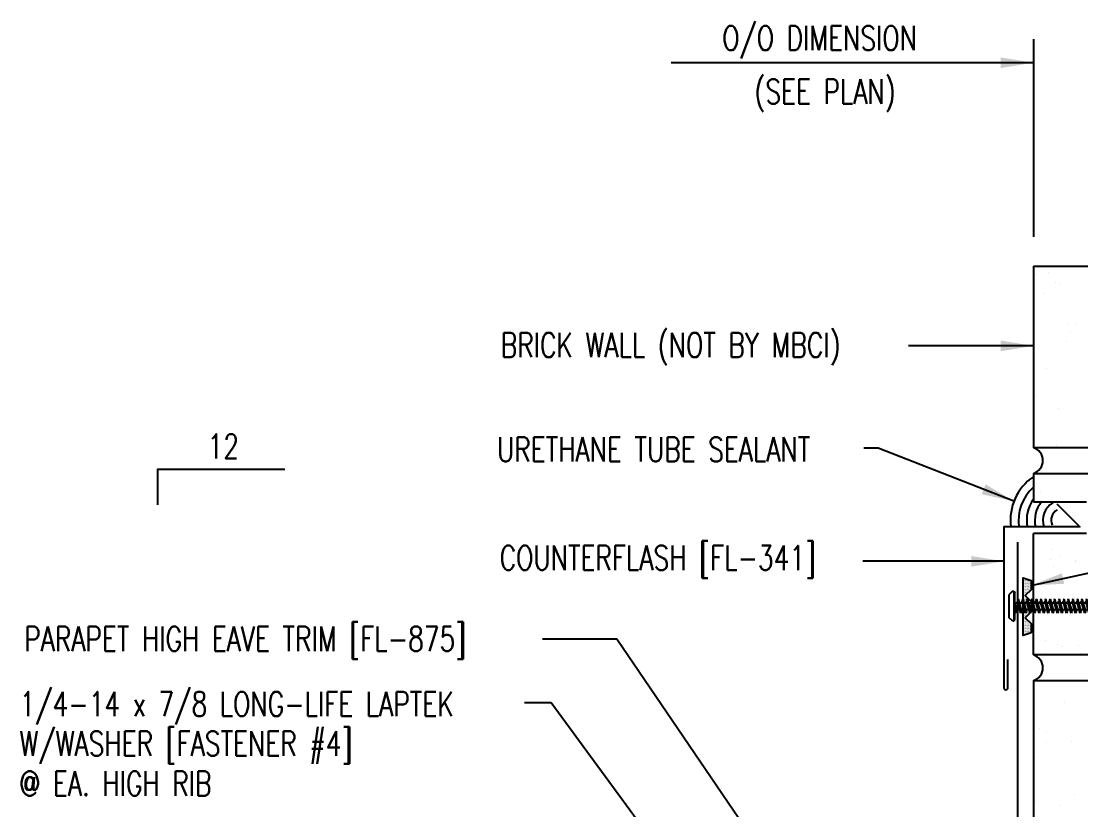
# Model space of a CAD drawing. Extents: x 16.8 to 45.3, y 15 to 40.6.
# Drawn here: x 17.95 to 34.22, y 28.48 to 40.58 of the extents above; entities that cross this region are included whole.
import ezdxf
from ezdxf.enums import TextEntityAlignment as Align

# ---------------------------------------------------------------- set-up
doc = ezdxf.new("R2010")
doc.units = 0
doc.header["$LTSCALE"] = 4
doc.header["$MEASUREMENT"] = 0
doc.layers.get('0').update_dxf_attribs({"linetype": 'CONTINUOUS'})
for name, color, linetype in [('DIM', 2, 'CONTINUOUS'), ('FASTENER', 9, 'CONTINUOUS'), ('MARK', 1, 'CONTINUOUS'), ('SEALANT', 8, 'CONTINUOUS'), ('TAPE', 9, 'CONTINUOUS'), ('TEXT', 2, 'CONTINUOUS'), ('TRIM', 6, 'CONTINUOUS'), ('WALL', 7, 'CONTINUOUS')]:
    doc.layers.add(name, color=color, linetype=linetype)
doc.styles.add('TEXT', font='SIMPLEX.shx', dxfattribs={"width": 0.75, "height": 0.375})
doc.styles.add('TEXT1', font='ROMANS.shx', dxfattribs={"width": 0.75, "height": 0.375})
doc.dimstyles.new('DETAIL$7', dxfattribs={"dimscale": 4, "dimtxt": 0.375, "dimasz": 0.125, "dimexe": 0.0625, "dimexo": 0.0625, "dimgap": 0.0625, "dimtad": 1, "dimdec": 4, "dimzin": 3, "dimdsep": 46, "dimlunit": 4, "dimtxsty": 'TEXT', "dimblk": 'ARCHTICK', "dimcen": 0.0625, "dimclrd": 7, "dimclre": 7, "dimclrt": 2, "dimadec": 0, "dimazin": 0, "dimtfac": 0.6, "dimtdec": 4, "dimtmove": 0, "dimatfit": 3, "dimfxl": 0, "dimfrac": 2, "dimtolj": 1, "dimtzin": 0, "dimarcsym": 0})

# ---------------------------------------------------------------- blocks, each defined once
blk = doc.blocks.new('FD-F4')
at = {"layer": 'TEXT', "style": 'TEXT1', "width": 0.75}
for s, p in [('1/4-14 x 7/8 LONG-LIFE LAPTEK', (0.0047, -0.0408)), ('W/WASHER [FASTENER #4]', (0.0047, -0.1926))]:
    blk.add_text(s, height=0.09375, dxfattribs=at).set_placement(p)
blk.add_attdef('(QUANTITY)', (1.4847, -0.1926), '', height=0.0938, dxfattribs=at)
blk = doc.blocks.new('_ArchTick')
at = {"color": 0, "const_width": 0.15}
blk.add_lwpolyline([(-0.5, -0.5), (0.5, 0.5)], dxfattribs=at)
blk = doc.blocks.new('slopl1')
at = {"layer": 'MARK', "color": 6}
blk.add_lwpolyline([(0, 0), (0, 0.1368), (0.4871, 0.1368)], dxfattribs=at)
at = {"layer": 'MARK', "color": 2, "style": 'TEXT1', "width": 0.75}
blk.add_text('12', height=0.09375, dxfattribs=at).set_placement((0.1909, 0.1779))
blk.add_attdef('SLOPL1', text='', height=0.0938, dxfattribs=at).set_placement((-0.0549, 0.0243), align=Align.RIGHT)
blk = doc.blocks.new('*X8')
at = {"color": 0}
for p, q in [((-0.434, 0.135), (-0.434, 0.135)), ((-0.434, 0.123), (-0.434, 0.123)), ((-0.422, 0.141), (-0.422, 0.141)), ((-0.422, 0.129), (-0.422, 0.129)), ((-0.422, 0.117), (-0.422, 0.117)), ((-0.422, 0.105), (-0.422, 0.105)), ((-0.422, 0.094), (-0.422, 0.094)), ((-0.422, 0.082), (-0.422, 0.082)), ((-0.41, 0.135), (-0.41, 0.135)), ((-0.41, 0.123), (-0.41, 0.123)), ((-0.41, 0.111), (-0.41, 0.111)), ((-0.41, 0.1), (-0.41, 0.1)), ((-0.41, 0.088), (-0.41, 0.088)), ((-0.41, 0.076), (-0.41, 0.076)), ((-0.41, 0.064), (-0.41, 0.064)), ((-0.41, 0.053), (-0.41, 0.053)), ((-0.41, 0.041), (-0.41, 0.041)), ((-0.398, 0.141), (-0.398, 0.141)), ((-0.398, 0.129), (-0.398, 0.129)), ((-0.398, 0.117), (-0.398, 0.117)), ((-0.398, 0.105), (-0.398, 0.105)), ((-0.398, 0.094), (-0.398, 0.094)), ((-0.398, 0.082), (-0.398, 0.082)), ((-0.398, 0.07), (-0.398, 0.07)), ((-0.398, 0.059), (-0.398, 0.059)), ((-0.398, 0.047), (-0.398, 0.047)), ((-0.398, 0.035), (-0.398, 0.035)), ((-0.398, 0.023), (-0.398, 0.023)), ((-0.387, 0.135), (-0.387, 0.135)), ((-0.387, 0.123), (-0.387, 0.123)), ((-0.387, 0.111), (-0.387, 0.111)), ((-0.387, 0.1), (-0.387, 0.1)), ((-0.387, 0.088), (-0.387, 0.088)), ((-0.387, 0.076), (-0.387, 0.076)), ((-0.387, 0.064), (-0.387, 0.064)), ((-0.387, 0.053), (-0.387, 0.053)), ((-0.387, 0.041), (-0.387, 0.041)), ((-0.387, 0.029), (-0.387, 0.029)), ((-0.375, 0.141), (-0.375, 0.141)), ((-0.375, 0.129), (-0.375, 0.129)), ((-0.375, 0.117), (-0.375, 0.117)), ((-0.375, 0.105), (-0.375, 0.105)), ((-0.375, 0.094), (-0.375, 0.094)), ((-0.375, 0.082), (-0.375, 0.082)), ((-0.375, 0.07), (-0.375, 0.07)), ((-0.375, 0.059), (-0.375, 0.059)), ((-0.375, 0.047), (-0.375, 0.047)), ((-0.375, 0.035), (-0.375, 0.035)), ((-0.375, 0.023), (-0.375, 0.023)), ((-0.363, 0.135), (-0.363, 0.135)), ((-0.363, 0.123), (-0.363, 0.123)), ((-0.363, 0.111), (-0.363, 0.111)), ((-0.363, 0.1), (-0.363, 0.1)), ((-0.363, 0.088), (-0.363, 0.088)), ((-0.363, 0.076), (-0.363, 0.076)), ((-0.363, 0.064), (-0.363, 0.064)), ((-0.363, 0.053), (-0.363, 0.053)), ((-0.363, 0.041), (-0.363, 0.041)), ((-0.363, 0.029), (-0.363, 0.029)), ((-0.352, 0.141), (-0.352, 0.141)), ((-0.352, 0.129), (-0.352, 0.129)), ((-0.352, 0.117), (-0.352, 0.117)), ((-0.352, 0.105), (-0.352, 0.105)), ((-0.352, 0.094), (-0.352, 0.094)), ((-0.352, 0.082), (-0.352, 0.082)), ((-0.352, 0.07), (-0.352, 0.07)), ((-0.352, 0.059), (-0.352, 0.059)), ((-0.352, 0.047), (-0.352, 0.047)), ((-0.352, 0.035), (-0.352, 0.035)), ((-0.352, 0.023), (-0.352, 0.023)), ((-0.34, 0.135), (-0.34, 0.135)), ((-0.34, 0.123), (-0.34, 0.123)), ((-0.34, 0.111), (-0.34, 0.111)), ((-0.34, 0.1), (-0.34, 0.1)), ((-0.34, 0.088), (-0.34, 0.088)), ((-0.34, 0.076), (-0.34, 0.076)), ((-0.34, 0.064), (-0.34, 0.064)), ((-0.34, 0.053), (-0.34, 0.053)), ((-0.34, 0.041), (-0.34, 0.041)), ((-0.34, 0.029), (-0.34, 0.029)), ((-0.328, 0.141), (-0.328, 0.141)), ((-0.328, 0.129), (-0.328, 0.129)), ((-0.328, 0.117), (-0.328, 0.117)), ((-0.328, 0.105), (-0.328, 0.105)), ((-0.328, 0.094), (-0.328, 0.094)), ((-0.328, 0.082), (-0.328, 0.082)), ((-0.328, 0.07), (-0.328, 0.07)), ((-0.328, 0.059), (-0.328, 0.059)), ((-0.328, 0.047), (-0.328, 0.047)), ((-0.328, 0.035), (-0.328, 0.035)), ((-0.328, 0.023), (-0.328, 0.023)), ((-0.316, 0.135), (-0.316, 0.135)), ((-0.316, 0.123), (-0.316, 0.123)), ((-0.316, 0.111), (-0.316, 0.111)), ((-0.316, 0.1), (-0.316, 0.1)), ((-0.316, 0.088), (-0.316, 0.088)), ((-0.316, 0.076), (-0.316, 0.076)), ((-0.316, 0.064), (-0.316, 0.064)), ((-0.316, 0.053), (-0.316, 0.053)), ((-0.316, 0.041), (-0.316, 0.041)), ((-0.316, 0.029), (-0.316, 0.029)), ((-0.305, 0.141), (-0.305, 0.141)), ((-0.305, 0.129), (-0.305, 0.129)), ((-0.305, 0.117), (-0.305, 0.117)), ((-0.305, 0.105), (-0.305, 0.105)), ((-0.305, 0.094), (-0.305, 0.094)), ((-0.305, 0.082), (-0.305, 0.082)), ((-0.305, 0.07), (-0.305, 0.07)), ((-0.305, 0.059), (-0.305, 0.059)), ((-0.305, 0.047), (-0.305, 0.047)), ((-0.305, 0.035), (-0.305, 0.035)), ((-0.305, 0.023), (-0.305, 0.023)), ((-0.293, 0.135), (-0.293, 0.135)), ((-0.293, 0.123), (-0.293, 0.123)), ((-0.293, 0.111), (-0.293, 0.111)), ((-0.293, 0.1), (-0.293, 0.1)), ((-0.293, 0.088), (-0.293, 0.088)), ((-0.293, 0.076), (-0.293, 0.076)), ((-0.293, 0.064), (-0.293, 0.064)), ((-0.293, 0.053), (-0.293, 0.053)), ((-0.293, 0.041), (-0.293, 0.041)), ((-0.293, 0.029), (-0.293, 0.029)), ((-0.281, 0.141), (-0.281, 0.141)), ((-0.281, 0.129), (-0.281, 0.129)), ((-0.281, 0.117), (-0.281, 0.117)), ((-0.281, 0.105), (-0.281, 0.105)), ((-0.281, 0.094), (-0.281, 0.094)), ((-0.281, 0.082), (-0.281, 0.082)), ((-0.281, 0.07), (-0.281, 0.07)), ((-0.281, 0.059), (-0.281, 0.059)), ((-0.281, 0.047), (-0.281, 0.047)), ((-0.281, 0.035), (-0.281, 0.035)), ((-0.281, 0.023), (-0.281, 0.023)), ((-0.27, 0.135), (-0.27, 0.135)), ((-0.27, 0.123), (-0.27, 0.123)), ((-0.27, 0.111), (-0.27, 0.111)), ((-0.27, 0.1), (-0.27, 0.1)), ((-0.27, 0.088), (-0.27, 0.088)), ((-0.27, 0.076), (-0.27, 0.076)), ((-0.27, 0.064), (-0.27, 0.064)), ((-0.27, 0.053), (-0.27, 0.053)), ((-0.27, 0.041), (-0.27, 0.041)), ((-0.27, 0.029), (-0.27, 0.029)), ((-0.258, 0.141), (-0.258, 0.141)), ((-0.258, 0.129), (-0.258, 0.129)), ((-0.258, 0.117), (-0.258, 0.117)), ((-0.258, 0.105), (-0.258, 0.105)), ((-0.258, 0.094), (-0.258, 0.094)), ((-0.258, 0.082), (-0.258, 0.082)), ((-0.258, 0.07), (-0.258, 0.07)), ((-0.258, 0.059), (-0.258, 0.059)), ((-0.258, 0.047), (-0.258, 0.047)), ((-0.258, 0.035), (-0.258, 0.035)), ((-0.258, 0.023), (-0.258, 0.023)), ((-0.246, 0.135), (-0.246, 0.135)), ((-0.246, 0.123), (-0.246, 0.123)), ((-0.246, 0.111), (-0.246, 0.111)), ((-0.246, 0.1), (-0.246, 0.1)), ((-0.246, 0.088), (-0.246, 0.088)), ((-0.246, 0.076), (-0.246, 0.076)), ((-0.246, 0.064), (-0.246, 0.064)), ((-0.246, 0.053), (-0.246, 0.053)), ((-0.246, 0.041), (-0.246, 0.041)), ((-0.234, 0.141), (-0.234, 0.141)), ((-0.234, 0.129), (-0.234, 0.129)), ((-0.234, 0.117), (-0.234, 0.117)), ((-0.234, 0.105), (-0.234, 0.105)), ((-0.234, 0.094), (-0.234, 0.094)), ((-0.234, 0.082), (-0.234, 0.082)), ((-0.234, 0.07), (-0.234, 0.07)), ((-0.234, 0.059), (-0.234, 0.059)), ((-0.234, 0.047), (-0.234, 0.047)), ((-0.223, 0.135), (-0.223, 0.135)), ((-0.223, 0.123), (-0.223, 0.123)), ((-0.223, 0.111), (-0.223, 0.111)), ((-0.223, 0.1), (-0.223, 0.1)), ((-0.223, 0.088), (-0.223, 0.088)), ((-0.223, 0.076), (-0.223, 0.076)), ((-0.223, 0.064), (-0.223, 0.064)), ((-0.211, 0.141), (-0.211, 0.141)), ((-0.211, 0.129), (-0.211, 0.129)), ((-0.211, 0.117), (-0.211, 0.117)), ((-0.211, 0.105), (-0.211, 0.105)), ((-0.211, 0.094), (-0.211, 0.094)), ((-0.211, 0.082), (-0.211, 0.082)), ((-0.211, 0.07), (-0.211, 0.07)), ((-0.199, 0.135), (-0.199, 0.135)), ((-0.199, 0.123), (-0.199, 0.123)), ((-0.199, 0.111), (-0.199, 0.111)), ((-0.199, 0.1), (-0.199, 0.1)), ((-0.199, 0.088), (-0.199, 0.088)), ((-0.188, 0.141), (-0.188, 0.141)), ((-0.188, 0.129), (-0.188, 0.129)), ((-0.188, 0.117), (-0.188, 0.117)), ((-0.188, 0.105), (-0.188, 0.105)), ((-0.188, 0.094), (-0.188, 0.094)), ((-0.176, 0.135), (-0.176, 0.135)), ((-0.176, 0.123), (-0.176, 0.123)), ((-0.176, 0.111), (-0.176, 0.111)), ((-0.164, 0.141), (-0.164, 0.141)), ((-0.164, 0.129), (-0.164, 0.129)), ((-0.164, 0.117), (-0.164, 0.117)), ((-0.164, 0.105), (-0.164, 0.105)), ((-0.152, 0.135), (-0.152, 0.135)), ((-0.152, 0.123), (-0.152, 0.123)), ((-0.152, 0.111), (-0.152, 0.111)), ((-0.152, 0.1), (-0.152, 0.1)), ((-0.141, 0.141), (-0.141, 0.141)), ((-0.141, 0.129), (-0.141, 0.129)), ((-0.141, 0.117), (-0.141, 0.117)), ((-0.141, 0.105), (-0.141, 0.105)), ((-0.141, 0.094), (-0.141, 0.094)), ((-0.141, 0.082), (-0.141, 0.082)), ((-0.129, 0.135), (-0.129, 0.135)), ((-0.129, 0.123), (-0.129, 0.123)), ((-0.129, 0.111), (-0.129, 0.111)), ((-0.129, 0.1), (-0.129, 0.1)), ((-0.129, 0.088), (-0.129, 0.088)), ((-0.129, 0.076), (-0.129, 0.076)), ((-0.117, 0.141), (-0.117, 0.141)), ((-0.117, 0.129), (-0.117, 0.129)), ((-0.117, 0.117), (-0.117, 0.117)), ((-0.117, 0.105), (-0.117, 0.105)), ((-0.117, 0.094), (-0.117, 0.094)), ((-0.117, 0.082), (-0.117, 0.082)), ((-0.117, 0.07), (-0.117, 0.07)), ((-0.117, 0.059), (-0.117, 0.059)), ((-0.105, 0.135), (-0.105, 0.135)), ((-0.105, 0.123), (-0.105, 0.123)), ((-0.105, 0.111), (-0.105, 0.111)), ((-0.105, 0.1), (-0.105, 0.1)), ((-0.105, 0.088), (-0.105, 0.088)), ((-0.105, 0.076), (-0.105, 0.076)), ((-0.105, 0.064), (-0.105, 0.064)), ((-0.105, 0.053), (-0.105, 0.053)), ((-0.094, 0.141), (-0.094, 0.141)), ((-0.094, 0.129), (-0.094, 0.129)), ((-0.094, 0.117), (-0.094, 0.117)), ((-0.094, 0.105), (-0.094, 0.105)), ((-0.094, 0.094), (-0.094, 0.094)), ((-0.094, 0.082), (-0.094, 0.082)), ((-0.094, 0.07), (-0.094, 0.07)), ((-0.094, 0.059), (-0.094, 0.059)), ((-0.094, 0.047), (-0.094, 0.047)), ((-0.094, 0.035), (-0.094, 0.035)), ((-0.082, 0.135), (-0.082, 0.135)), ((-0.082, 0.123), (-0.082, 0.123)), ((-0.082, 0.111), (-0.082, 0.111)), ((-0.082, 0.1), (-0.082, 0.1)), ((-0.082, 0.088), (-0.082, 0.088)), ((-0.082, 0.076), (-0.082, 0.076)), ((-0.082, 0.064), (-0.082, 0.064)), ((-0.082, 0.053), (-0.082, 0.053)), ((-0.082, 0.041), (-0.082, 0.041)), ((-0.082, 0.029), (-0.082, 0.029)), ((-0.07, 0.141), (-0.07, 0.141)), ((-0.07, 0.129), (-0.07, 0.129)), ((-0.07, 0.117), (-0.07, 0.117)), ((-0.07, 0.105), (-0.07, 0.105)), ((-0.07, 0.094), (-0.07, 0.094)), ((-0.07, 0.082), (-0.07, 0.082)), ((-0.07, 0.07), (-0.07, 0.07)), ((-0.07, 0.059), (-0.07, 0.059)), ((-0.07, 0.047), (-0.07, 0.047)), ((-0.07, 0.035), (-0.07, 0.035)), ((-0.07, 0.023), (-0.07, 0.023)), ((-0.059, 0.135), (-0.059, 0.135)), ((-0.059, 0.123), (-0.059, 0.123)), ((-0.059, 0.111), (-0.059, 0.111)), ((-0.059, 0.1), (-0.059, 0.1)), ((-0.059, 0.088), (-0.059, 0.088)), ((-0.059, 0.076), (-0.059, 0.076)), ((-0.059, 0.064), (-0.059, 0.064)), ((-0.059, 0.053), (-0.059, 0.053)), ((-0.059, 0.041), (-0.059, 0.041)), ((-0.059, 0.029), (-0.059, 0.029)), ((-0.047, 0.141), (-0.047, 0.141)), ((-0.047, 0.129), (-0.047, 0.129)), ((-0.047, 0.117), (-0.047, 0.117)), ((-0.047, 0.105), (-0.047, 0.105)), ((-0.047, 0.094), (-0.047, 0.094)), ((-0.047, 0.082), (-0.047, 0.082)), ((-0.047, 0.07), (-0.047, 0.07)), ((-0.047, 0.059), (-0.047, 0.059)), ((-0.047, 0.047), (-0.047, 0.047)), ((-0.047, 0.035), (-0.047, 0.035)), ((-0.047, 0.023), (-0.047, 0.023)), ((-0.035, 0.135), (-0.035, 0.135)), ((-0.035, 0.123), (-0.035, 0.123)), ((-0.035, 0.111), (-0.035, 0.111)), ((-0.035, 0.1), (-0.035, 0.1)), ((-0.035, 0.088), (-0.035, 0.088)), ((-0.035, 0.076), (-0.035, 0.076)), ((-0.035, 0.064), (-0.035, 0.064)), ((-0.035, 0.053), (-0.035, 0.053)), ((-0.035, 0.041), (-0.035, 0.041)), ((-0.035, 0.029), (-0.035, 0.029)), ((-0.023, 0.141), (-0.023, 0.141)), ((-0.023, 0.129), (-0.023, 0.129)), ((-0.023, 0.117), (-0.023, 0.117)), ((-0.023, 0.105), (-0.023, 0.105)), ((-0.023, 0.094), (-0.023, 0.094)), ((-0.023, 0.082), (-0.023, 0.082)), ((-0.023, 0.07), (-0.023, 0.07)), ((-0.023, 0.059), (-0.023, 0.059)), ((-0.023, 0.047), (-0.023, 0.047)), ((-0.023, 0.035), (-0.023, 0.035)), ((-0.023, 0.023), (-0.023, 0.023)), ((-0.012, 0.135), (-0.012, 0.135)), ((-0.012, 0.123), (-0.012, 0.123)), ((-0.012, 0.111), (-0.012, 0.111)), ((-0.012, 0.1), (-0.012, 0.1)), ((-0.012, 0.088), (-0.012, 0.088)), ((-0.012, 0.076), (-0.012, 0.076)), ((-0.012, 0.064), (-0.012, 0.064)), ((-0.012, 0.053), (-0.012, 0.053)), ((-0.012, 0.041), (-0.012, 0.041)), ((-0.012, 0.029), (-0.012, 0.029)), ((0, 0.141), (0, 0.141)), ((0, 0.129), (0, 0.129)), ((0, 0.117), (0, 0.117)), ((0, 0.105), (0, 0.105)), ((0, 0.094), (0, 0.094)), ((0, 0.082), (0, 0.082)), ((0, 0.07), (0, 0.07)), ((0, 0.059), (0, 0.059)), ((0, 0.047), (0, 0.047)), ((0, 0.035), (0, 0.035)), ((0, 0.023), (0, 0.023)), ((0.012, 0.135), (0.012, 0.135)), ((0.012, 0.123), (0.012, 0.123)), ((0.012, 0.111), (0.012, 0.111)), ((0.012, 0.1), (0.012, 0.1)), ((0.012, 0.088), (0.012, 0.088)), ((0.012, 0.076), (0.012, 0.076)), ((0.012, 0.064), (0.012, 0.064)), ((0.012, 0.053), (0.012, 0.053)), ((0.012, 0.041), (0.012, 0.041)), ((0.012, 0.029), (0.012, 0.029)), ((0.023, 0.141), (0.023, 0.141)), ((0.023, 0.129), (0.023, 0.129)), ((0.023, 0.117), (0.023, 0.117)), ((0.023, 0.105), (0.023, 0.105)), ((0.023, 0.094), (0.023, 0.094)), ((0.023, 0.082), (0.023, 0.082)), ((0.023, 0.07), (0.023, 0.07)), ((0.023, 0.059), (0.023, 0.059)), ((0.023, 0.047), (0.023, 0.047)), ((0.023, 0.035), (0.023, 0.035)), ((0.023, 0.023), (0.023, 0.023)), ((0.035, 0.135), (0.035, 0.135)), ((0.035, 0.123), (0.035, 0.123)), ((0.035, 0.111), (0.035, 0.111)), ((0.035, 0.1), (0.035, 0.1)), ((0.035, 0.088), (0.035, 0.088)), ((0.035, 0.076), (0.035, 0.076)), ((0.035, 0.064), (0.035, 0.064)), ((0.035, 0.053), (0.035, 0.053)), ((0.035, 0.041), (0.035, 0.041)), ((0.035, 0.029), (0.035, 0.029)), ((0.047, 0.141), (0.047, 0.141)), ((0.047, 0.129), (0.047, 0.129)), ((0.047, 0.117), (0.047, 0.117)), ((0.047, 0.105), (0.047, 0.105)), ((0.047, 0.094), (0.047, 0.094)), ((0.047, 0.082), (0.047, 0.082)), ((0.047, 0.07), (0.047, 0.07)), ((0.047, 0.059), (0.047, 0.059)), ((0.047, 0.047), (0.047, 0.047)), ((0.047, 0.035), (0.047, 0.035)), ((0.047, 0.023), (0.047, 0.023)), ((0.059, 0.135), (0.059, 0.135)), ((0.059, 0.123), (0.059, 0.123)), ((0.059, 0.111), (0.059, 0.111)), ((0.059, 0.1), (0.059, 0.1)), ((0.059, 0.088), (0.059, 0.088)), ((0.059, 0.076), (0.059, 0.076)), ((0.059, 0.064), (0.059, 0.064)), ((0.059, 0.053), (0.059, 0.053)), ((0.059, 0.041), (0.059, 0.041)), ((0.059, 0.029), (0.059, 0.029)), ((0.07, 0.141), (0.07, 0.141)), ((0.07, 0.129), (0.07, 0.129)), ((0.07, 0.117), (0.07, 0.117)), ((0.07, 0.105), (0.07, 0.105)), ((0.07, 0.094), (0.07, 0.094)), ((0.07, 0.082), (0.07, 0.082)), ((0.07, 0.07), (0.07, 0.07)), ((0.07, 0.059), (0.07, 0.059)), ((0.07, 0.047), (0.07, 0.047)), ((0.07, 0.035), (0.07, 0.035)), ((0.07, 0.023), (0.07, 0.023)), ((0.082, 0.135), (0.082, 0.135)), ((0.082, 0.123), (0.082, 0.123)), ((0.082, 0.111), (0.082, 0.111)), ((0.082, 0.1), (0.082, 0.1)), ((0.082, 0.088), (0.082, 0.088)), ((0.082, 0.076), (0.082, 0.076)), ((0.082, 0.064), (0.082, 0.064)), ((0.082, 0.053), (0.082, 0.053)), ((0.082, 0.041), (0.082, 0.041)), ((0.082, 0.029), (0.082, 0.029)), ((0.094, 0.141), (0.094, 0.141)), ((0.094, 0.129), (0.094, 0.129)), ((0.094, 0.117), (0.094, 0.117)), ((0.094, 0.105), (0.094, 0.105)), ((0.094, 0.094), (0.094, 0.094)), ((0.094, 0.082), (0.094, 0.082)), ((0.094, 0.07), (0.094, 0.07)), ((0.094, 0.059), (0.094, 0.059)), ((0.094, 0.047), (0.094, 0.047)), ((0.094, 0.035), (0.094, 0.035)), ((0.105, 0.135), (0.105, 0.135)), ((0.105, 0.123), (0.105, 0.123)), ((0.105, 0.111), (0.105, 0.111)), ((0.105, 0.1), (0.105, 0.1)), ((0.105, 0.088), (0.105, 0.088)), ((0.105, 0.076), (0.105, 0.076)), ((0.105, 0.064), (0.105, 0.064)), ((0.105, 0.053), (0.105, 0.053)), ((0.117, 0.141), (0.117, 0.141)), ((0.117, 0.129), (0.117, 0.129)), ((0.117, 0.117), (0.117, 0.117)), ((0.117, 0.105), (0.117, 0.105)), ((0.117, 0.094), (0.117, 0.094)), ((0.117, 0.082), (0.117, 0.082)), ((0.117, 0.07), (0.117, 0.07)), ((0.117, 0.059), (0.117, 0.059)), ((0.129, 0.135), (0.129, 0.135)), ((0.129, 0.123), (0.129, 0.123)), ((0.129, 0.111), (0.129, 0.111)), ((0.129, 0.1), (0.129, 0.1)), ((0.129, 0.088), (0.129, 0.088)), ((0.129, 0.076), (0.129, 0.076)), ((0.141, 0.141), (0.141, 0.141)), ((0.141, 0.129), (0.141, 0.129)), ((0.141, 0.117), (0.141, 0.117)), ((0.141, 0.105), (0.141, 0.105)), ((0.141, 0.094), (0.141, 0.094)), ((0.141, 0.082), (0.141, 0.082)), ((0.152, 0.135), (0.152, 0.135)), ((0.152, 0.123), (0.152, 0.123)), ((0.152, 0.111), (0.152, 0.111)), ((0.152, 0.1), (0.152, 0.1)), ((0.164, 0.141), (0.164, 0.141)), ((0.164, 0.129), (0.164, 0.129)), ((0.164, 0.117), (0.164, 0.117)), ((0.164, 0.105), (0.164, 0.105)), ((0.176, 0.135), (0.176, 0.135)), ((0.176, 0.123), (0.176, 0.123)), ((0.176, 0.111), (0.176, 0.111)), ((0.188, 0.141), (0.188, 0.141)), ((0.188, 0.129), (0.188, 0.129)), ((0.188, 0.117), (0.188, 0.117)), ((0.188, 0.105), (0.188, 0.105)), ((0.188, 0.094), (0.188, 0.094)), ((0.199, 0.135), (0.199, 0.135)), ((0.199, 0.123), (0.199, 0.123)), ((0.199, 0.111), (0.199, 0.111)), ((0.199, 0.1), (0.199, 0.1)), ((0.199, 0.088), (0.199, 0.088)), ((0.211, 0.141), (0.211, 0.141)), ((0.211, 0.129), (0.211, 0.129)), ((0.211, 0.117), (0.211, 0.117)), ((0.211, 0.105), (0.211, 0.105)), ((0.211, 0.094), (0.211, 0.094)), ((0.211, 0.082), (0.211, 0.082)), ((0.211, 0.07), (0.211, 0.07)), ((0.223, 0.135), (0.223, 0.135)), ((0.223, 0.123), (0.223, 0.123)), ((0.223, 0.111), (0.223, 0.111)), ((0.223, 0.1), (0.223, 0.1)), ((0.223, 0.088), (0.223, 0.088)), ((0.223, 0.076), (0.223, 0.076)), ((0.223, 0.064), (0.223, 0.064)), ((0.234, 0.141), (0.234, 0.141)), ((0.234, 0.129), (0.234, 0.129)), ((0.234, 0.117), (0.234, 0.117)), ((0.234, 0.105), (0.234, 0.105)), ((0.234, 0.094), (0.234, 0.094)), ((0.234, 0.082), (0.234, 0.082)), ((0.234, 0.07), (0.234, 0.07)), ((0.234, 0.059), (0.234, 0.059)), ((0.234, 0.047), (0.234, 0.047)), ((0.246, 0.135), (0.246, 0.135)), ((0.246, 0.123), (0.246, 0.123)), ((0.246, 0.111), (0.246, 0.111)), ((0.246, 0.1), (0.246, 0.1)), ((0.246, 0.088), (0.246, 0.088)), ((0.246, 0.076), (0.246, 0.076)), ((0.246, 0.064), (0.246, 0.064)), ((0.246, 0.053), (0.246, 0.053)), ((0.246, 0.041), (0.246, 0.041)), ((0.258, 0.141), (0.258, 0.141)), ((0.258, 0.129), (0.258, 0.129)), ((0.258, 0.117), (0.258, 0.117)), ((0.258, 0.105), (0.258, 0.105)), ((0.258, 0.094), (0.258, 0.094)), ((0.258, 0.082), (0.258, 0.082)), ((0.258, 0.07), (0.258, 0.07)), ((0.258, 0.059), (0.258, 0.059)), ((0.258, 0.047), (0.258, 0.047)), ((0.258, 0.035), (0.258, 0.035)), ((0.258, 0.023), (0.258, 0.023)), ((0.27, 0.135), (0.27, 0.135)), ((0.27, 0.123), (0.27, 0.123)), ((0.27, 0.111), (0.27, 0.111)), ((0.27, 0.1), (0.27, 0.1)), ((0.27, 0.088), (0.27, 0.088)), ((0.27, 0.076), (0.27, 0.076)), ((0.27, 0.064), (0.27, 0.064)), ((0.27, 0.053), (0.27, 0.053)), ((0.27, 0.041), (0.27, 0.041)), ((0.27, 0.029), (0.27, 0.029)), ((0.281, 0.141), (0.281, 0.141)), ((0.281, 0.129), (0.281, 0.129)), ((0.281, 0.117), (0.281, 0.117)), ((0.281, 0.105), (0.281, 0.105)), ((0.281, 0.094), (0.281, 0.094)), ((0.281, 0.082), (0.281, 0.082)), ((0.281, 0.07), (0.281, 0.07)), ((0.281, 0.059), (0.281, 0.059)), ((0.281, 0.047), (0.281, 0.047)), ((0.281, 0.035), (0.281, 0.035)), ((0.281, 0.023), (0.281, 0.023)), ((0.293, 0.135), (0.293, 0.135)), ((0.293, 0.123), (0.293, 0.123)), ((0.293, 0.111), (0.293, 0.111)), ((0.293, 0.1), (0.293, 0.1)), ((0.293, 0.088), (0.293, 0.088)), ((0.293, 0.076), (0.293, 0.076)), ((0.293, 0.064), (0.293, 0.064)), ((0.293, 0.053), (0.293, 0.053)), ((0.293, 0.041), (0.293, 0.041)), ((0.293, 0.029), (0.293, 0.029)), ((0.305, 0.141), (0.305, 0.141)), ((0.305, 0.129), (0.305, 0.129)), ((0.305, 0.117), (0.305, 0.117)), ((0.305, 0.105), (0.305, 0.105)), ((0.305, 0.094), (0.305, 0.094)), ((0.305, 0.082), (0.305, 0.082)), ((0.305, 0.07), (0.305, 0.07)), ((0.305, 0.059), (0.305, 0.059)), ((0.305, 0.047), (0.305, 0.047)), ((0.305, 0.035), (0.305, 0.035)), ((0.305, 0.023), (0.305, 0.023)), ((0.316, 0.135), (0.316, 0.135)), ((0.316, 0.123), (0.316, 0.123)), ((0.316, 0.111), (0.316, 0.111)), ((0.316, 0.1), (0.316, 0.1)), ((0.316, 0.088), (0.316, 0.088)), ((0.316, 0.076), (0.316, 0.076)), ((0.316, 0.064), (0.316, 0.064)), ((0.316, 0.053), (0.316, 0.053)), ((0.316, 0.041), (0.316, 0.041)), ((0.316, 0.029), (0.316, 0.029)), ((0.328, 0.141), (0.328, 0.141)), ((0.328, 0.129), (0.328, 0.129)), ((0.328, 0.117), (0.328, 0.117)), ((0.328, 0.105), (0.328, 0.105)), ((0.328, 0.094), (0.328, 0.094)), ((0.328, 0.082), (0.328, 0.082)), ((0.328, 0.07), (0.328, 0.07)), ((0.328, 0.059), (0.328, 0.059)), ((0.328, 0.047), (0.328, 0.047)), ((0.328, 0.035), (0.328, 0.035)), ((0.328, 0.023), (0.328, 0.023)), ((0.34, 0.135), (0.34, 0.135)), ((0.34, 0.123), (0.34, 0.123)), ((0.34, 0.111), (0.34, 0.111)), ((0.34, 0.1), (0.34, 0.1)), ((0.34, 0.088), (0.34, 0.088)), ((0.34, 0.076), (0.34, 0.076)), ((0.34, 0.064), (0.34, 0.064)), ((0.34, 0.053), (0.34, 0.053)), ((0.34, 0.041), (0.34, 0.041)), ((0.34, 0.029), (0.34, 0.029)), ((0.352, 0.141), (0.352, 0.141)), ((0.352, 0.129), (0.352, 0.129)), ((0.352, 0.117), (0.352, 0.117)), ((0.352, 0.105), (0.352, 0.105)), ((0.352, 0.094), (0.352, 0.094)), ((0.352, 0.082), (0.352, 0.082)), ((0.352, 0.07), (0.352, 0.07)), ((0.352, 0.059), (0.352, 0.059)), ((0.352, 0.047), (0.352, 0.047)), ((0.352, 0.035), (0.352, 0.035)), ((0.352, 0.023), (0.352, 0.023)), ((0.363, 0.135), (0.363, 0.135)), ((0.363, 0.123), (0.363, 0.123)), ((0.363, 0.111), (0.363, 0.111)), ((0.363, 0.1), (0.363, 0.1)), ((0.363, 0.088), (0.363, 0.088)), ((0.363, 0.076), (0.363, 0.076)), ((0.363, 0.064), (0.363, 0.064)), ((0.363, 0.053), (0.363, 0.053)), ((0.363, 0.041), (0.363, 0.041)), ((0.363, 0.029), (0.363, 0.029)), ((0.375, 0.141), (0.375, 0.141)), ((0.375, 0.129), (0.375, 0.129)), ((0.375, 0.117), (0.375, 0.117)), ((0.375, 0.105), (0.375, 0.105)), ((0.375, 0.094), (0.375, 0.094)), ((0.375, 0.082), (0.375, 0.082)), ((0.375, 0.07), (0.375, 0.07)), ((0.375, 0.059), (0.375, 0.059)), ((0.375, 0.047), (0.375, 0.047)), ((0.375, 0.035), (0.375, 0.035)), ((0.375, 0.023), (0.375, 0.023)), ((0.387, 0.135), (0.387, 0.135)), ((0.387, 0.123), (0.387, 0.123)), ((0.387, 0.111), (0.387, 0.111)), ((0.387, 0.1), (0.387, 0.1)), ((0.387, 0.088), (0.387, 0.088)), ((0.387, 0.076), (0.387, 0.076)), ((0.387, 0.064), (0.387, 0.064)), ((0.387, 0.053), (0.387, 0.053)), ((0.387, 0.041), (0.387, 0.041)), ((0.387, 0.029), (0.387, 0.029)), ((0.398, 0.141), (0.398, 0.141)), ((0.398, 0.129), (0.398, 0.129)), ((0.398, 0.117), (0.398, 0.117)), ((0.398, 0.105), (0.398, 0.105)), ((0.398, 0.094), (0.398, 0.094)), ((0.398, 0.082), (0.398, 0.082)), ((0.398, 0.07), (0.398, 0.07)), ((0.398, 0.059), (0.398, 0.059)), ((0.398, 0.047), (0.398, 0.047)), ((0.398, 0.035), (0.398, 0.035)), ((0.398, 0.023), (0.398, 0.023)), ((0.41, 0.135), (0.41, 0.135)), ((0.41, 0.123), (0.41, 0.123)), ((0.41, 0.111), (0.41, 0.111)), ((0.41, 0.1), (0.41, 0.1)), ((0.41, 0.088), (0.41, 0.088)), ((0.41, 0.076), (0.41, 0.076)), ((0.41, 0.064), (0.41, 0.064)), ((0.41, 0.053), (0.41, 0.053)), ((0.41, 0.041), (0.41, 0.041)), ((0.422, 0.141), (0.422, 0.141)), ((0.422, 0.129), (0.422, 0.129)), ((0.422, 0.117), (0.422, 0.117)), ((0.422, 0.105), (0.422, 0.105)), ((0.422, 0.094), (0.422, 0.094)), ((0.422, 0.082), (0.422, 0.082)), ((0.434, 0.135), (0.434, 0.135)), ((0.434, 0.123), (0.434, 0.123))]:
    blk.add_line(p, q, dxfattribs=at)
blk = doc.blocks.new('MB_DBTAP')
at = {"layer": 'TAPE', "color": 9}
blk.add_lwpolyline([(-0.403, 0.018), (-0.442, 0.141), (0.442, 0.141), (0.403, 0.018), (0.26, 0.018), (0.17, 0.109), (0.079, 0.018), (0, 0.018), (-0.079, 0.018), (-0.17, 0.109), (-0.26, 0.018)], close=True, dxfattribs=at)
at = {"layer": 'TAPE', "color": 251}
blk.add_blockref('*X8', (0, 0), dxfattribs=at)
blk = doc.blocks.new('A$C7D392131')
at = {"layer": 'WALL'}
for p, q in [((-12.651, 0), (-12.651, -2.715)), ((-12.651, 0), (-12.651, -2.786)), ((-9.026, -2.786), (-12.651, -2.786)), ((-12.651, -3.18), (-9.026, -3.18)), ((-12.651, -3.18), (-12.651, -3.614)), ((-12.651, -3.614), (-11.834, -3.614)), ((-12.651, -5.966), (-12.651, -4.103)), ((-11.834, -4.103), (-12.651, -4.103)), ((-9.026, -5.966), (-12.651, -5.966)), ((-12.651, -6.36), (-9.026, -6.36)), ((-12.651, -6.36), (-12.651, -9.146))]:
    blk.add_line(p, q, dxfattribs=at)
at = {"layer": 'WALL', "linetype": 'Continuous'}
for p, q in [((-12.608, -0.121), (-12.608, -0.121)), ((-12.411, -0.104), (-12.411, -0.104)), ((-12.317, -0.246), (-12.317, -0.246)), ((-12.229, -0.278), (-12.229, -0.278)), ((-12.498, -0.413), (-12.498, -0.413)), ((-12.114, -0.889), (-12.114, -0.889)), ((-11.995, -0.902), (-11.995, -0.902)), ((-12.077, -1.009), (-12.077, -1.009)), ((-12.147, -1.157), (-12.147, -1.157)), ((-12.447, -1.577), (-12.447, -1.577)), ((-12.601, -2.007), (-12.601, -2.007)), ((-12.272, -2.188), (-12.272, -2.188)), ((-12.302, -2.758), (-12.302, -2.758)), ((-12.548, -3.474), (-12.548, -3.474)), ((-12.368, -4.347), (-12.368, -4.347)), ((-12.381, -4.495), (-12.381, -4.495)), ((-12.25, -4.438), (-12.25, -4.438)), ((-12.007, -4.538), (-12.007, -4.538)), ((-12.005, -4.517), (-12.005, -4.517)), ((-12.344, -4.614), (-12.344, -4.614)), ((-12.166, -5.177), (-12.166, -5.177)), ((-12.017, -5.091), (-12.017, -5.091)), ((-12.467, -5.737), (-12.467, -5.737)), ((-12.282, -5.803), (-12.282, -5.803)), ((-12.225, -5.837), (-12.225, -5.837)), ((-11.963, -5.82), (-11.963, -5.82)), ((-12.472, -5.941), (-12.472, -5.941)), ((-11.926, -5.94), (-11.926, -5.94)), ((-12.173, -6.692), (-12.173, -6.692)), ((-12.558, -7.089), (-12.558, -7.089)), ((-12.443, -7.136), (-12.443, -7.136)), ((-12.442, -7.311), (-12.442, -7.311)), ((-12.064, -7.293), (-12.064, -7.293)), ((-12.627, -7.542), (-12.627, -7.542)), ((-12.648, -8.1), (-12.648, -8.1)), ((-12.027, -8.109), (-12.027, -8.109)), ((-12.611, -8.22), (-12.611, -8.22)), ((-12.239, -8.281), (-12.239, -8.281))]:
    blk.add_line(p, q, dxfattribs=at)
at = {"layer": 'WALL'}
for centre in [(-12.708, -2.983), (-12.708, -6.163)]:
    blk.add_arc(centre, 0.205, 286.0665, 73.9335, dxfattribs=at)
blk = doc.blocks.new('A$C77364788')
at = {"layer": 'WALL'}
blk.add_line((-11.622, 0), (-7.997, 0), dxfattribs=at)
blk.add_blockref('A$C7D392131', (1.029, 0), dxfattribs=at)
blk = doc.blocks.new('df2')
at = {"layer": 'FASTENER'}
for p, q in [((-0.228, 0.073), (-0.178, 0.126)), ((-0.228, 0.073), (-0.228, 0.056)), ((-0.228, 0.056), (-0.204, 0.037)), ((0.228, 0.056), (-0.228, 0.056)), ((-0.204, 0.037), (0.204, 0.037)), ((-0.178, 0.126), (0.178, 0.126)), ((-0.107, 0.015), (-0.032, 0.037)), ((-0.08, 0), (-0.107, 0.015)), ((-0.08, 0), (0.05, 0.037)), ((-0.051, 0.037), (-0.051, 0.031)), ((-0.051, 0.008), (-0.051, -0.039)), ((0.051, 0.037), (0.051, -0.009)), ((0.228, 0.073), (0.178, 0.126)), ((0.228, 0.056), (0.204, 0.037)), ((0.228, 0.073), (0.228, 0.056)), ((-0.107, -0.055), (0.08, -0.001)), ((-0.08, -0.07), (-0.107, -0.055)), ((-0.107, -0.125), (0.08, -0.071)), ((-0.08, -0.14), (-0.107, -0.125)), ((-0.107, -0.195), (0.08, -0.141)), ((-0.08, -0.07), (0.107, -0.017)), ((-0.08, -0.14), (0.107, -0.087)), ((-0.08, -0.21), (0.107, -0.157)), ((-0.051, -0.062), (-0.051, -0.109)), ((-0.051, -0.132), (-0.051, -0.179)), ((0.051, -0.033), (0.051, -0.079)), ((0.051, -0.103), (0.051, -0.149)), ((0.107, -0.017), (0.08, -0.001)), ((0.107, -0.087), (0.08, -0.071)), ((0.107, -0.157), (0.08, -0.141)), ((-0.08, -0.21), (-0.107, -0.195)), ((-0.107, -0.265), (0.08, -0.211)), ((-0.08, -0.28), (-0.107, -0.265)), ((-0.107, -0.335), (0.08, -0.281)), ((-0.08, -0.28), (0.107, -0.227)), ((-0.08, -0.35), (0.107, -0.297)), ((-0.051, -0.202), (-0.051, -0.249)), ((-0.051, -0.272), (-0.051, -0.319)), ((0.051, -0.173), (0.051, -0.219)), ((0.051, -0.243), (0.051, -0.289)), ((0.051, -0.313), (0.051, -0.359)), ((0.107, -0.227), (0.08, -0.211)), ((0.107, -0.297), (0.08, -0.281)), ((-0.08, -0.35), (-0.107, -0.335)), ((-0.107, -0.405), (0.08, -0.351)), ((-0.08, -0.42), (-0.107, -0.405)), ((-0.107, -0.475), (0.08, -0.421)), ((-0.08, -0.49), (-0.107, -0.475)), ((-0.08, -0.42), (0.107, -0.367)), ((-0.08, -0.49), (0.107, -0.437)), ((-0.051, -0.342), (-0.051, -0.389)), ((-0.051, -0.412), (-0.051, -0.459)), ((-0.051, -0.482), (-0.051, -0.529)), ((0.051, -0.383), (0.051, -0.429)), ((0.051, -0.453), (0.051, -0.499)), ((0.107, -0.367), (0.08, -0.351)), ((0.107, -0.437), (0.08, -0.421)), ((-0.107, -0.545), (0.08, -0.491)), ((-0.08, -0.56), (-0.107, -0.545)), ((-0.107, -0.615), (0.08, -0.561)), ((-0.08, -0.63), (-0.107, -0.615)), ((-0.107, -0.685), (0.08, -0.631)), ((-0.08, -0.56), (0.107, -0.507)), ((-0.08, -0.63), (0.107, -0.577)), ((-0.08, -0.7), (0.107, -0.647)), ((-0.051, -0.552), (-0.051, -0.599)), ((-0.051, -0.622), (-0.051, -0.669)), ((0.051, -0.523), (0.051, -0.569)), ((0.051, -0.593), (0.051, -0.639)), ((0.107, -0.507), (0.08, -0.491)), ((0.107, -0.577), (0.08, -0.561)), ((0.107, -0.647), (0.08, -0.631)), ((-0.08, -0.7), (-0.107, -0.685)), ((-0.107, -0.755), (0.08, -0.701)), ((-0.08, -0.77), (-0.107, -0.755)), ((-0.107, -0.825), (0.08, -0.771)), ((-0.08, -0.77), (0.107, -0.717)), ((-0.08, -0.84), (0.107, -0.787)), ((-0.051, -0.692), (-0.051, -0.739)), ((-0.051, -0.762), (-0.051, -0.809)), ((0.051, -0.663), (0.051, -0.709)), ((0.051, -0.733), (0.051, -0.779)), ((0.051, -0.803), (0.051, -0.849)), ((0.107, -0.717), (0.08, -0.701)), ((0.107, -0.787), (0.08, -0.771)), ((-0.08, -0.84), (-0.107, -0.825)), ((-0.107, -0.895), (0.08, -0.841)), ((-0.08, -0.91), (-0.107, -0.895)), ((-0.107, -0.965), (0.08, -0.911)), ((-0.08, -0.98), (-0.107, -0.965)), ((-0.08, -0.91), (0.107, -0.857)), ((-0.08, -0.98), (0.107, -0.927)), ((-0.051, -0.832), (-0.051, -0.879)), ((-0.051, -0.902), (-0.051, -0.949)), ((-0.051, -0.972), (-0.051, -1.019)), ((0.051, -0.873), (0.051, -0.919)), ((0.051, -0.943), (0.051, -0.989)), ((0.107, -0.857), (0.08, -0.841)), ((0.107, -0.927), (0.08, -0.911)), ((-0.107, -1.035), (0.08, -0.981)), ((-0.08, -1.05), (-0.107, -1.035)), ((-0.107, -1.105), (0.08, -1.051)), ((-0.08, -1.12), (-0.107, -1.105)), ((-0.107, -1.175), (0.08, -1.121)), ((-0.08, -1.05), (0.107, -0.997)), ((-0.08, -1.12), (0.107, -1.067)), ((-0.08, -1.19), (0.107, -1.137)), ((-0.051, -1.042), (-0.051, -1.089)), ((-0.051, -1.112), (-0.051, -1.158)), ((0.051, -1.013), (0.051, -1.059)), ((0.051, -1.083), (0.051, -1.129)), ((0.107, -0.997), (0.08, -0.981)), ((0.107, -1.067), (0.08, -1.051)), ((0.107, -1.137), (0.08, -1.121)), ((-0.08, -1.19), (-0.107, -1.175)), ((-0.107, -1.245), (0.08, -1.191)), ((-0.08, -1.26), (-0.107, -1.245)), ((-0.107, -1.315), (0.08, -1.261)), ((-0.08, -1.26), (0.107, -1.207)), ((-0.08, -1.33), (0.107, -1.277)), ((-0.051, -1.182), (-0.051, -1.228)), ((-0.051, -1.252), (-0.051, -1.298)), ((0.051, -1.153), (0.051, -1.199)), ((0.051, -1.223), (0.051, -1.269)), ((0.051, -1.293), (0.051, -1.339)), ((0.107, -1.207), (0.08, -1.191)), ((0.107, -1.277), (0.08, -1.261)), ((-0.08, -1.33), (-0.107, -1.315)), ((-0.107, -1.384), (0.08, -1.331)), ((-0.08, -1.4), (-0.107, -1.384)), ((-0.107, -1.454), (0.08, -1.401)), ((-0.08, -1.47), (-0.107, -1.454)), ((-0.08, -1.4), (0.107, -1.347)), ((-0.08, -1.47), (0.107, -1.417)), ((-0.051, -1.322), (-0.051, -1.368)), ((-0.051, -1.392), (-0.051, -1.438)), ((-0.051, -1.462), (-0.051, -1.508)), ((0.051, -1.363), (0.051, -1.409)), ((0.051, -1.433), (0.051, -1.479)), ((0.107, -1.347), (0.08, -1.331)), ((0.107, -1.417), (0.08, -1.401)), ((-0.107, -1.524), (0.08, -1.471)), ((-0.08, -1.54), (-0.107, -1.524)), ((-0.107, -1.594), (0.08, -1.541)), ((-0.08, -1.61), (-0.107, -1.594)), ((-0.107, -1.664), (0.08, -1.611)), ((-0.08, -1.54), (0.107, -1.487)), ((-0.08, -1.61), (0.107, -1.557)), ((-0.08, -1.68), (0.107, -1.627)), ((-0.051, -1.532), (-0.051, -1.578)), ((-0.051, -1.602), (-0.051, -1.648)), ((0.051, -1.503), (0.051, -1.549)), ((0.051, -1.573), (0.051, -1.619)), ((0.107, -1.487), (0.08, -1.471)), ((0.107, -1.557), (0.08, -1.541)), ((0.107, -1.627), (0.08, -1.611)), ((-0.08, -1.68), (-0.107, -1.664)), ((-0.107, -1.734), (0.08, -1.681)), ((-0.08, -1.75), (-0.107, -1.734)), ((-0.095, -1.801), (0.068, -1.755)), ((-0.08, -1.75), (0.107, -1.697)), ((-0.068, -1.816), (0.095, -1.77)), ((-0.051, -1.672), (-0.051, -1.718)), ((-0.051, -1.742), (-0.051, -1.788)), ((0.051, -1.643), (0.051, -1.689)), ((0.051, -1.713), (0.051, -1.759)), ((0.051, -1.783), (0.051, -1.895)), ((0.095, -1.77), (0.068, -1.755)), ((0.107, -1.697), (0.08, -1.681)), ((-0.068, -1.816), (-0.095, -1.801)), ((-0.051, -1.812), (-0.051, -1.885)), ((-0.051, -1.885), (-0.03, -1.942)), ((0.002, -1.964), (-0.03, -1.942)), ((0.001, -1.959), (0.007, -1.889)), ((0.002, -1.964), (0.034, -1.942)), ((0.051, -1.895), (0.034, -1.942))]:
    blk.add_line(p, q, dxfattribs=at)
for centre, radius, start, end in [((-0.019, -1.912), 0.0352, 40.9671, 146.0356), ((0.022, -1.959), 0.0211, 55.4585, 194.8454)]:
    blk.add_arc(centre, radius, start, end, dxfattribs=at)
blk = doc.blocks.new('A$C27B8051A')
at = {"layer": 'TRIM'}
for p, q in [((4.062, 2.166), (4.062, -3.834)), ((4.062, -3.834), (-1.354, -4.789)), ((-0.846, -4.795), (-1.338, -4.882))]:
    blk.add_line(p, q, dxfattribs=at)
blk.add_arc((-1.342, -4.835), 0.047, 104.5263, 275.4737, dxfattribs=at)

msp = doc.modelspace()

# ---------------------------------------------------------------- linework, layer by layer
at = {"layer": 'DIM', "color": 7}
msp.add_line((33.48739, 40.3097), (33.48739, 37.27642), dxfattribs=at)
at = {"layer": 'SEALANT'}
for radius, start, end in [(0.81343, 124.494577, 186.9979), (0.68843, 132.002086, 188.276738), (0.56343, 144.846605, 190.130538), (0.43843, 139.13187, 193.064003), (0.31343, 121.119329, 198.432447), (0.18843, 121.119329, 202.426015)]:
    msp.add_arc((33.94806, 32.92424), radius, start, end, dxfattribs=at)
at = {"layer": 'TRIM'}
msp.add_lwpolyline([(33.84811, 33.17869), (34.20167, 32.82514), (33.03355, 32.82514), (33.03355, 30.35639, 1), (33.09605, 30.35639), (33.09605, 30.78944)], format="xyb", dxfattribs=at)

# ---------------------------------------------------------------- block references
at = {"layer": 'FASTENER', "rotation": 90}
msp.add_blockref('df2', (33.24157, 31.60853), dxfattribs=at)
at = {"layer": 'MARK', "xscale": 4, "yscale": 4, "zscale": 4}
msp.add_blockref('slopl1', (20.04573, 33.16219), dxfattribs=at)
at = {"layer": 'TAPE', "rotation": 89.99999999999991}
msp.add_blockref('MB_DBTAP', (33.47255, 31.5991), dxfattribs=at)
at = {"layer": 'TEXT'}
msp.add_blockref('A$C27B8051A', (29.18396, 30.42157), dxfattribs=at)
at = {"layer": 'TEXT', "xscale": 4, "yscale": 4, "zscale": 4}
msp.add_blockref('FD-F4', (17.90443, 30.08245), dxfattribs=at)
at = {"layer": 'WALL'}
msp.add_blockref('A$C77364788', (45.10938, 36.82484), dxfattribs=at)

# ---------------------------------------------------------------- texts
at = {"layer": 'TEXT', "style": 'TEXT1', "width": 0.75}
for s, p in [('O/O DIMENSION', (28.71065, 40.13719)), ('(SEE PLAN)', (29.20507, 39.31796)), ('BRICK WALL (NOT BY MBCI)', (25.31042, 35.42826)), ('URETHANE TUBE SEALANT', (25.25314, 33.82556)), ('COUNTERFLASH [FL-341]', (25.29369, 32.16178)), ('PARAPET HIGH EAVE TRIM [FL-875]', (17.99415, 30.91935)), ('@ EA. HIGH RIB', (17.91674, 28.69964))]:
    msp.add_text(s, height=0.375, dxfattribs=at).set_placement(p)

# ---------------------------------------------------------------- leaders
at = {"layer": 'DIM'}
msp.add_leader([(33.48739, 39.94608), (27.9253, 39.94608)], dimstyle='DETAIL$7', dxfattribs=at)
at = {"layer": 'TEXT'}
for points in [[(33.48739, 35.60193), (32.1553, 35.60193), (31.57147, 35.60193)], [(33.18965, 33.21831), (31.10441, 34.03302), (30.88385, 34.03302)], [(33.45407, 31.9257), (38.83321, 33.08862), (39.17963, 33.08862)], [(33.03355, 32.29555), (31.48065, 32.29555), (30.87088, 32.29555)], [(30.50148, 26.10339), (27.09229, 31.10045), (25.94901, 31.10045)], [(28.9589, 26.19877), (26.08657, 30.12587), (25.67423, 30.12587)]]:
    msp.add_leader(points, dimstyle='DETAIL$7', dxfattribs=at)

doc.saveas('drawing.dxf')
